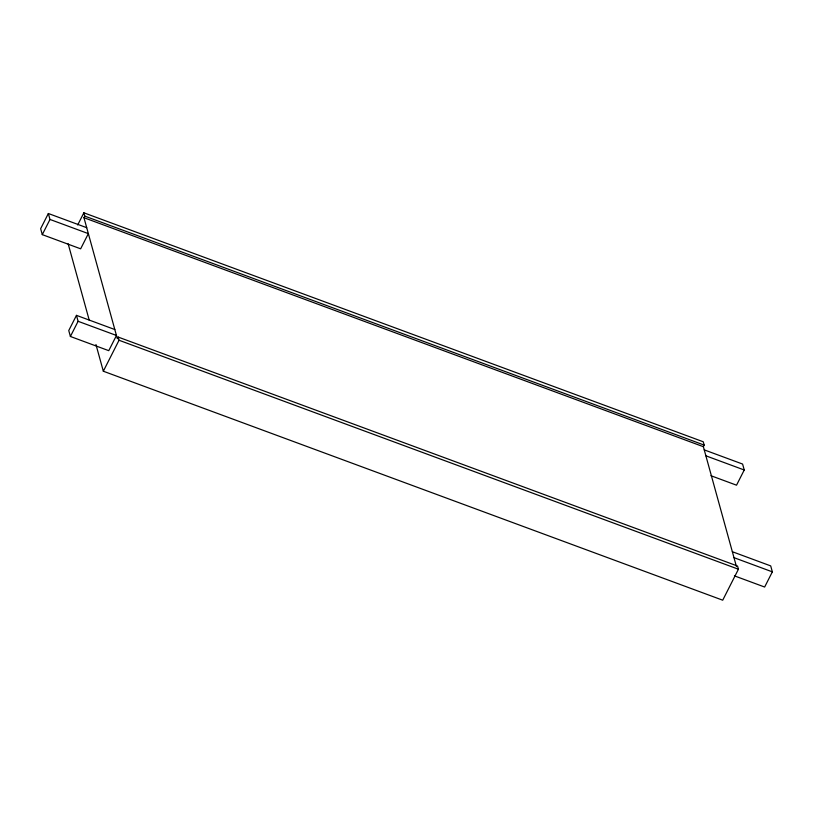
<?xml version="1.0" encoding="UTF-8"?>
<svg xmlns="http://www.w3.org/2000/svg" width="813" height="813" viewBox="0 0 813 813"><rect width="100%" height="100%" fill="white"/><g stroke="black" fill="none" stroke-linecap="round" stroke-linejoin="round"><path stroke-width="1.22" d="M48.353 213.504L40.65 228.687L42.286 234.632L80.65 248.819L88.353 233.626L49.989 219.449L48.353 213.504L86.717 227.691M42.286 234.632L49.989 219.449M77.692 224.977L83.861 212.803L703.265 441.784L704.17 445.097L703.367 446.693L736.436 566.529M95.944 344.509L103.322 371.216L722.716 600.197L738.428 569.222L737.554 566.041L118.149 337.06L117.336 338.665L83.963 217.711L84.776 216.116L83.861 212.803M76.463 315.353L68.759 330.545L70.396 336.48L108.759 350.667L116.462 335.474L78.099 321.298L76.463 315.353L114.826 329.539M70.396 336.48L78.099 321.298M103.322 371.216L119.033 340.251L118.149 337.06M704.241 449.874L742.604 464.06L744.241 469.995L736.537 485.188L710.969 475.727M732.35 551.722L770.714 565.909L772.35 571.854L764.647 587.037L734.424 575.858M84.776 216.116L704.17 445.097M83.963 217.711L703.367 446.693M705.877 455.819L744.241 469.995M733.987 557.667L772.35 571.854M119.033 340.251L738.428 569.222M68.15 243.778L89.247 320.241"/></g></svg>
